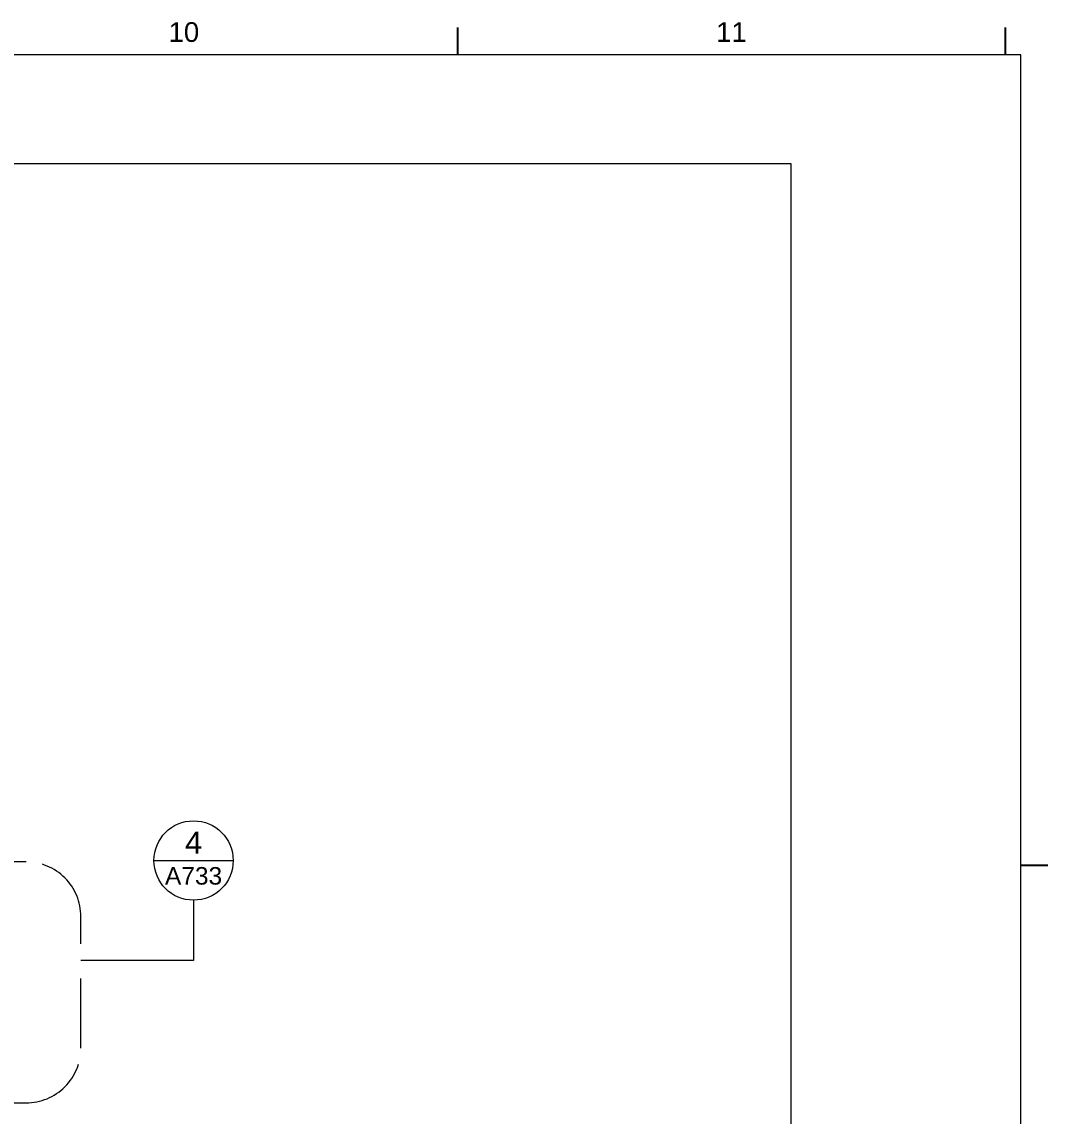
# Paper-space layout 'A731' of a CAD drawing. Header units: centimetres, sheet in millimetres. Extents: x 18 to 584, y 3 to 408.
# Drawn here: x 486.8 to 580.6, y 308.1 to 408 of the extents above; entities that cross this region are included whole.
import ezdxf
from ezdxf.enums import TextEntityAlignment as Align

# ---------------------------------------------------------------- set-up
doc = ezdxf.new("R2010")
doc.units = ezdxf.units.CM
doc.linetypes.add('DASHED', pattern=[19.05, 12.7, -6.35])
for name, color, linetype, lineweight in [('A-ANNO-SYMB', 3, 'Continuous', 18), ('G-ANNO-TEXT', 3, 'Continuous', 18), ('G-ANNO-TTLB', 3, 'Continuous', 18)]:
    doc.layers.add(name, color=color, linetype=linetype, lineweight=lineweight)
doc.layers.add('G-ANNO-NPLT', color=2, linetype='Continuous', lineweight=18, plot=False)
doc.styles.add('ARIAL', font='arial.ttf')

# ---------------------------------------------------------------- blocks, each defined once
blk = doc.blocks.new('DETAGLI')
at = {"layer": 'A-ANNO-SYMB', "linetype": 'Continuous'}
blk.add_line((486.66, 356.17), (504.76, 356.17), dxfattribs=at)
blk.add_circle((495.71, 356.17), 9.05, dxfattribs=at)
for tag, p in [('TAVOLA', (495.71, 362.76)), ('SEZIONE', (495.71, 354.67))]:
    blk.add_attdef(tag, text='', height=5, dxfattribs=at).set_placement(p, align=Align.TOP_CENTER)

psp = doc.layouts.new('A731')

# ---------------------------------------------------------------- linework, layer by layer
at = {"layer": 'A-ANNO-SYMB'}
for p, q in [((502.432, 327.818), (502.432, 322.318)), ((502.432, 322.318), (492.144, 322.318))]:
    psp.add_line(p, q, dxfattribs=at)
at = {"layer": 'A-ANNO-SYMB', "linetype": 'DASHED', "ltscale": 0.5}
psp.add_lwpolyline([(475.144, 309.318), (487.144, 309.318, 0.414214), (492.144, 314.318), (492.144, 326.318, 0.414214), (487.144, 331.318), (475.144, 331.318, 0.414214), (470.144, 326.318), (470.144, 314.318, 0.414214)], format="xyb", close=True, dxfattribs=at)
at = {"layer": 'G-ANNO-NPLT'}
psp.add_lwpolyline([(37.021, 395.063), (556.983, 395.063), (556.983, 31.303), (37.021, 31.303)], close=True, dxfattribs=at)
at = {"layer": 'G-ANNO-TTLB'}
for p, q in [((577.962, 404.994), (20.548, 404.994)), ((577.962, 6.578), (577.962, 404.994))]:
    psp.add_line(p, q, dxfattribs=at)
at = {"layer": 'G-ANNO-TTLB', "const_width": 0.18, "flags": 128}
for points in [[(526.548, 407.494), (526.548, 404.994)], [(576.548, 407.494), (576.548, 404.994)], [(580.462, 330.994), (577.962, 330.994)]]:
    psp.add_lwpolyline(points, dxfattribs=at)

# ---------------------------------------------------------------- block references
at = {"layer": 'A-ANNO-SYMB'}
ref = psp.add_blockref('DETAGLI', (304.147, 188.971), dxfattribs=dict(at, xscale=0.4, yscale=0.4, zscale=0.4))
ref.add_attrib('SEZIONE', 'A733', dxfattribs={"linetype": 'Continuous', "height": 1.6, "style": 'ARIAL'}).set_placement((502.432, 330.839), align=Align.TOP_CENTER)
ref.add_attrib('TAVOLA', '4', dxfattribs={"linetype": 'Continuous', "height": 2, "style": 'ARIAL'}).set_placement((502.432, 334.076), align=Align.TOP_CENTER)

# ---------------------------------------------------------------- texts
at = {"layer": 'G-ANNO-TEXT', "style": 'ARIAL'}
for s, p in [('10', (501.548, 407.064)), ('11', (551.548, 407.064))]:
    psp.add_text(s, height=1.8, dxfattribs=at).set_placement(p, align=Align.MIDDLE_CENTER)

doc.saveas('drawing.dxf')
